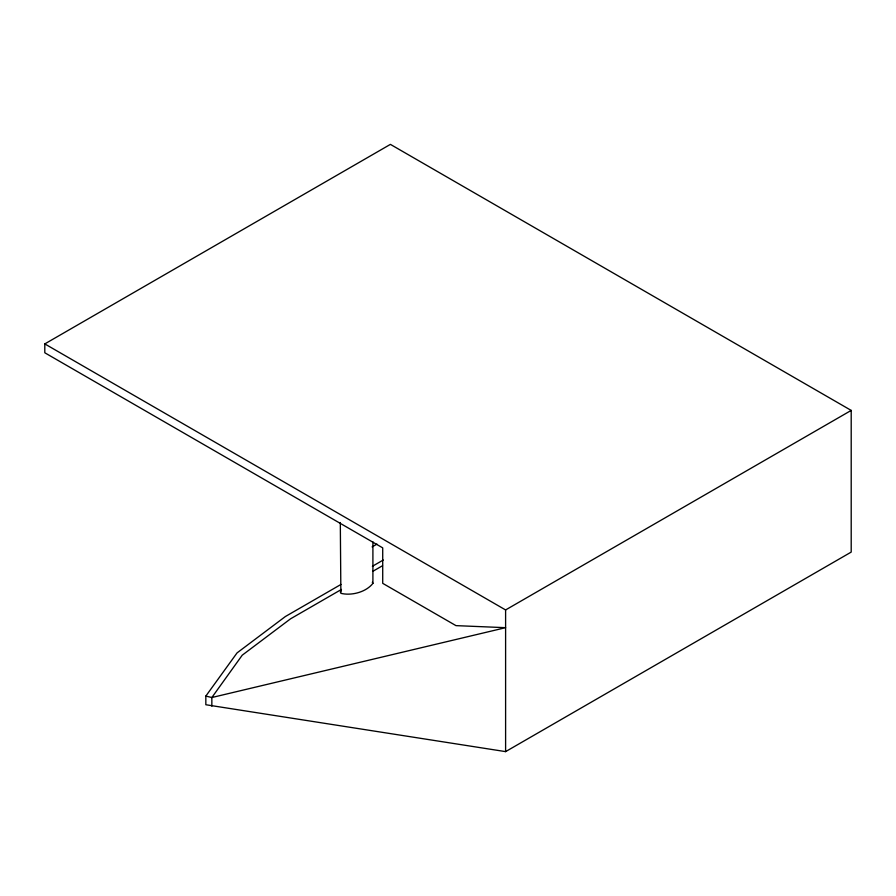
<?xml version="1.0" encoding="UTF-8"?>
<svg xmlns="http://www.w3.org/2000/svg" width="896" height="896" viewBox="0 0 896 896"><rect width="100%" height="100%" fill="white"/><g stroke="black" fill="none" stroke-linecap="round" stroke-linejoin="round"><path stroke-width="1.34" d="M372.333 582.288L372.904 583.386C366.072 592.133 351.534 595.974 340.872 593.331L340.312 522.525M340.312 592.178L340.872 590.722M205.834 696.08L211.848 697.525L505.602 627.682L455.974 625.632L382.715 583.341L382.715 547.87L44.8 352.778L44.8 343.907L390.398 144.379L851.2 410.413L851.2 552.093L505.602 751.621L205.834 704.738L205.834 696.08L237.059 652.893L285.387 616.526L340.973 584.438M372.12 546.896L376.958 544.107M372.389 566.294L383.264 560.011M341.454 589.434L290.562 618.811L242.234 655.178L211.848 697.525L211.848 706.182M372.848 571.312L382.502 565.734M44.8 343.907L505.602 609.941L851.2 410.413M505.602 609.941L505.602 751.621M372.904 541.856L372.904 583.386"/></g></svg>
